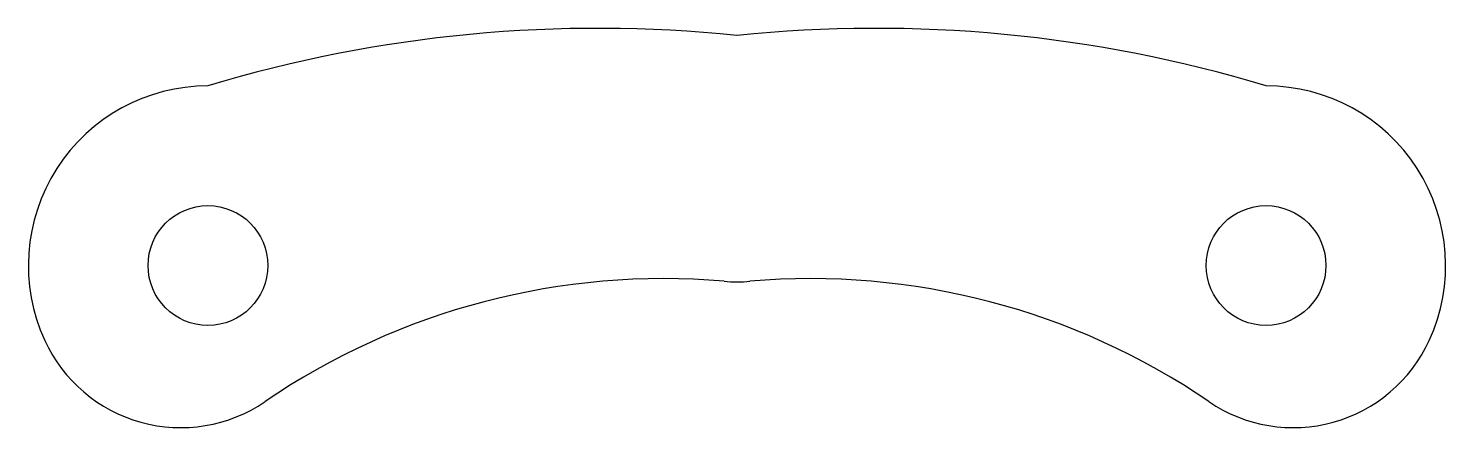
# Model space of a CAD drawing. Header units: millimetres. Extents: x 0 to 244, y 0 to 136.
# Drawn here: x 196.32 to 243.67, y 123.09 to 136.43 of the extents above; entities outside this region: 2.
import ezdxf

# ---------------------------------------------------------------- set-up
doc = ezdxf.new("R2010")
doc.units = ezdxf.units.MM
doc.styles.add('SLDTEXTSTYLE0', font='TXT', dxfattribs={"width": 0.7})

msp = doc.modelspace()

# ---------------------------------------------------------------- linework, layer by layer
at = {"color": 7, "linetype": 'Continuous', "lineweight": 25}
for centre in [(202.316, 128.505), (237.671, 128.505)]:
    msp.add_circle(centre, 2, dxfattribs=at)
for centre, radius, start, end in [((215.325, 91.5), 44.93, 84.0364, 106.8312), ((224.662, 91.5), 44.93, 73.1688, 95.9636), ((202.316, 128.505), 6, 90, 204.6906), ((237.671, 128.505), 6, 335.3094, 90), ((217.525, 104.486), 23.58, 85.0459, 124.3305), ((219.994, 132.959), 5, 265.0459, 274.9541), ((222.462, 104.486), 23.58, 55.6695, 94.9541), ((201.407, 128.087), 5, 204.6906, 304.3305), ((238.58, 128.087), 5, 235.6695, 335.3094)]:
    msp.add_arc(centre, radius, start, end, dxfattribs=at)

# ---------------------------------------------------------------- texts
at = {"color": 7, "linetype": 'Continuous', "char_height": 4.83362, "attachment_point": 1, "style": 'SLDTEXTSTYLE0'}
for s, insert in [('SOLIDWORKS Educational Product.', (0, 13.481)), ('For Instructional Use Only.', (0, 6.231))]:
    msp.add_mtext(s, dxfattribs=dict(at, insert=insert))

doc.saveas('drawing.dxf')
